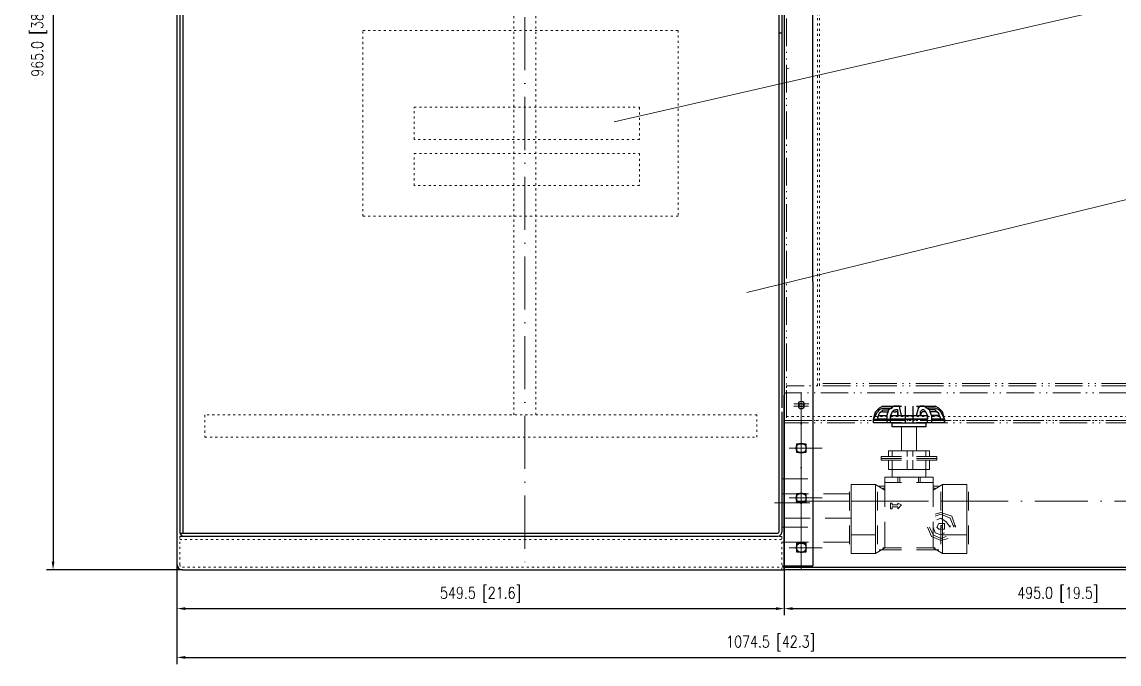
# Model space of a CAD drawing. Header units: millimetres. Extents: x 13152 to 35014, y -6229 to -226.
# Drawn here: x 21952 to 22945, y -2315 to -1734 of the extents above; entities that cross this region are included whole.
import ezdxf

# ---------------------------------------------------------------- set-up
doc = ezdxf.new("R2010")
doc.units = ezdxf.units.MM
doc.header["$LTSCALE"] = 4
for name, pattern in [('5 双点画线', [10.5, 6.25, -1.25, 0.25, -1.25, 0.25, -1.25]), ('ACAD_ISO02W100', [15, 12, -3]), ('ACAD_ISO03W100', [1.18, 0.47, -0.71]), ('ACAD_ISO10W100', [18, 12, -3, 0, -3])]:
    doc.linetypes.add(name, pattern=pattern)
doc.layers.add('标注、文本', color=3, linetype='Continuous', lineweight=25)
doc.layers.add('铁心', color=3, linetype='Continuous', lineweight=0)
doc.styles.add('TH_GBDIM', font='romans.shx', dxfattribs={"width": 0.8, "bigfont": 'gbcbig.shx'})
doc.dimstyles.new('TH_GBDIM1', dxfattribs={"dimscale": 3, "dimtxt": 3.5, "dimasz": 2.5, "dimexe": 2, "dimexo": 0, "dimgap": 1.5, "dimtad": 1, "dimdec": 1, "dimzin": 0, "dimdsep": 46, "dimtxsty": 'TH_GBDIM', "dimcen": 2.5, "dimclrd": 3, "dimclre": 256, "dimclrt": 2, "dimadec": 0, "dimazin": 0, "dimtfac": 0.714286, "dimtdec": 1, "dimtmove": 0, "dimatfit": 3, "dimfxl": 1, "dimtzin": 0, "dimlwd": -1, "dimlwe": -1, "dimarcsym": 0})

# ---------------------------------------------------------------- blocks, each defined once
blk = doc.blocks.new('*D237')
at = {"layer": 'Defpoints', "color": 0, "transparency": 16777216}
for p in [(22097.57, -1264.63), (21980.5, -2229.64), (22097.57, -2229.64)]:
    blk.add_point(p, dxfattribs=at)
at = {"layer": '标注、文本', "transparency": 16777216}
for p, q in [((22097.57, -1264.63), (21974.5, -1264.63)), ((22097.57, -2229.64), (21974.5, -2229.64))]:
    blk.add_line(p, q, dxfattribs=at)
at = {"layer": '标注、文本', "color": 3, "transparency": 16777216}
blk.add_line((21980.5, -1272.13), (21980.5, -2222.14), dxfattribs=at)
for points in [[(21979.25, -1272.13), (21981.75, -1272.13), (21980.5, -1264.63)], [(21979.25, -2222.14), (21981.75, -2222.14), (21980.5, -2229.64)]]:
    blk.add_solid(points, dxfattribs=at)
at = {"layer": '标注、文本', "color": 2, "transparency": 16777216, "insert": (21968, -1747.14), "char_height": 10.5, "attachment_point": 5, "rotation": 90, "style": 'TH_GBDIM'}
blk.add_mtext('965.0 [38.0]', dxfattribs=at)
blk = doc.blocks.new('*D249')
at = {"layer": 'Defpoints', "color": 0, "transparency": 16777216}
for p in [(22092.57, -2224.64), (22642.07, -2224.64), (22642.07, -2264.73)]:
    blk.add_point(p, dxfattribs=at)
at = {"layer": '标注、文本', "transparency": 16777216}
for p, q in [((22092.57, -2224.64), (22092.57, -2270.73)), ((22642.07, -2224.64), (22642.07, -2270.73))]:
    blk.add_line(p, q, dxfattribs=at)
at = {"layer": '标注、文本', "color": 3, "transparency": 16777216}
blk.add_line((22100.07, -2264.73), (22634.57, -2264.73), dxfattribs=at)
for points in [[(22100.07, -2263.48), (22100.07, -2265.98), (22092.57, -2264.73)], [(22634.57, -2263.48), (22634.57, -2265.98), (22642.07, -2264.73)]]:
    blk.add_solid(points, dxfattribs=at)
at = {"layer": '标注、文本', "color": 2, "transparency": 16777216, "insert": (22367.32, -2252.23), "char_height": 10.5, "attachment_point": 5, "style": 'TH_GBDIM'}
blk.add_mtext('549.5 [21.6]', dxfattribs=at)
blk = doc.blocks.new('*D250')
at = {"layer": 'Defpoints', "color": 0, "transparency": 16777216}
for p in [(22642.07, -2227.64), (23137.07, -2225.64), (23137.07, -2264.73)]:
    blk.add_point(p, dxfattribs=at)
at = {"layer": '标注、文本', "transparency": 16777216}
for p, q in [((22642.07, -2227.64), (22642.07, -2270.73)), ((23137.07, -2225.64), (23137.07, -2270.73))]:
    blk.add_line(p, q, dxfattribs=at)
at = {"layer": '标注、文本', "color": 3, "transparency": 16777216}
blk.add_line((22649.57, -2264.73), (23129.57, -2264.73), dxfattribs=at)
for points in [[(22649.57, -2263.48), (22649.57, -2265.98), (22642.07, -2264.73)], [(23129.57, -2263.48), (23129.57, -2265.98), (23137.07, -2264.73)]]:
    blk.add_solid(points, dxfattribs=at)
at = {"layer": '标注、文本', "color": 2, "transparency": 16777216, "insert": (22889.57, -2252.23), "char_height": 10.5, "attachment_point": 5, "style": 'TH_GBDIM'}
blk.add_mtext('495.0 [19.5]', dxfattribs=at)
blk = doc.blocks.new('*D251')
at = {"layer": 'Defpoints', "color": 0, "transparency": 16777216}
for p in [(23167.07, -2094.64), (22092.57, -2224.64), (23167.07, -2308.85)]:
    blk.add_point(p, dxfattribs=at)
at = {"layer": '标注、文本', "transparency": 16777216}
for p, q in [((23167.07, -2094.64), (23167.07, -2314.85)), ((22092.57, -2224.64), (22092.57, -2314.85))]:
    blk.add_line(p, q, dxfattribs=at)
at = {"layer": '标注、文本', "color": 3, "transparency": 16777216}
blk.add_line((22100.07, -2308.85), (23159.57, -2308.85), dxfattribs=at)
for points in [[(22100.07, -2307.6), (22100.07, -2310.1), (22092.57, -2308.85)], [(23159.57, -2307.6), (23159.57, -2310.1), (23167.07, -2308.85)]]:
    blk.add_solid(points, dxfattribs=at)
at = {"layer": '标注、文本', "color": 2, "transparency": 16777216, "insert": (22629.82, -2296.35), "char_height": 10.5, "attachment_point": 5, "style": 'TH_GBDIM'}
blk.add_mtext('1074.5 [42.3]', dxfattribs=at)

msp = doc.modelspace()

# ---------------------------------------------------------------- linework, layer by layer
at = {"color": 7, "linetype": 'ACAD_ISO02W100', "lineweight": 30}
for points in [[(22731.4, -2081.67), (22728.03, -2083.36), (22724.66, -2086.73)], [(22731.4, -2083.36), (22728.03, -2085.04), (22726.35, -2086.73)], [(22746.57, -2081.67), (22741.51, -2081.67), (22736.46, -2085.04), (22734.77, -2090.1)], [(22748.26, -2090.1), (22746.57, -2083.36), (22746.57, -2081.67)], [(22761.74, -2090.1), (22763.42, -2083.36), (22765.11, -2081.67)], [(22761.74, -2081.67), (22778.59, -2081.67)], [(22775.22, -2090.1), (22773.54, -2085.04), (22768.48, -2081.67)], [(22785.34, -2086.73), (22781.96, -2083.36), (22778.59, -2081.67)], [(22783.65, -2086.73), (22781.96, -2085.04), (22778.59, -2083.36)], [(22748.26, -2096.84), (22722.97, -2096.84), (22722.97, -2093.47)], [(22748.26, -2096.84), (22722.97, -2096.84), (22722.97, -2093.47), (22734.77, -2093.47)], [(22731.4, -2085.04), (22729.72, -2086.73), (22728.03, -2088.41)], [(22731.4, -2086.73), (22729.72, -2086.73), (22728.03, -2088.41)], [(22741.51, -2085.04), (22739.83, -2086.73), (22738.14, -2090.1)], [(22741.51, -2086.73), (22739.83, -2086.73), (22738.14, -2090.1)], [(22738.14, -2096.84), (22738.14, -2090.1), (22738.14, -2093.47)], [(22738.14, -2093.47), (22771.85, -2093.47)], [(22744.89, -2090.1), (22744.89, -2086.73), (22744.89, -2085.04), (22743.2, -2085.04)], [(22744.89, -2086.73), (22743.2, -2086.73)], [(22744.89, -2086.73), (22744.89, -2090.1)], [(22787.02, -2093.47), (22787.02, -2096.84), (22761.74, -2096.84)], [(22775.22, -2093.47), (22787.02, -2093.47), (22787.02, -2096.84), (22761.74, -2096.84)], [(22766.8, -2085.04), (22765.11, -2086.73)], [(22765.11, -2090.1), (22766.8, -2086.73)], [(22771.85, -2090.1), (22770.17, -2086.73), (22768.48, -2085.04)], [(22771.85, -2090.1), (22770.17, -2086.73), (22768.48, -2086.73)], [(22771.85, -2096.84), (22771.85, -2090.1), (22771.85, -2093.47)], [(22781.96, -2088.41), (22780.28, -2086.73), (22778.59, -2085.04)], [(22781.96, -2088.41), (22780.28, -2086.73), (22778.59, -2086.73)]]:
    msp.add_lwpolyline(points, dxfattribs=at)
msp.add_lwpolyline([(22770.17, -2096.84), (22770.17, -2100.21), (22739.83, -2100.21), (22739.83, -2096.84)], close=True, dxfattribs=at)
at = {"color": 2, "linetype": 'ACAD_ISO02W100', "lineweight": 13}
for points in [[(22761.74, -2100.21), (22761.74, -2122.12), (22748.26, -2122.12), (22748.26, -2100.21)], [(22770.17, -2138.97), (22770.17, -2145.72), (22739.83, -2145.72), (22739.83, -2138.97)], [(22787.02, -2191.22), (22787.02, -2187.85), (22783.65, -2187.85), (22781.96, -2187.85), (22780.28, -2191.22), (22781.96, -2192.91), (22783.65, -2192.91), (22787.02, -2192.91)], [(22785.34, -2191.22), (22785.34, -2189.54), (22783.65, -2189.54), (22783.65, -2191.22)]]:
    msp.add_lwpolyline(points, close=True, dxfattribs=at)
for points in [[(22736.46, -2127.18), (22736.46, -2122.12), (22773.54, -2122.12), (22773.54, -2127.18)], [(22748.26, -2128.86), (22729.72, -2128.86), (22729.72, -2127.18), (22748.26, -2127.18)], [(22748.26, -2130.55), (22729.72, -2130.55), (22729.72, -2128.86), (22748.26, -2128.86)], [(22773.54, -2130.55), (22773.54, -2138.97), (22736.46, -2138.97), (22736.46, -2130.55)], [(22780.28, -2127.18), (22780.28, -2128.86), (22761.74, -2128.86)], [(22761.74, -2127.18), (22780.28, -2127.18)], [(22780.28, -2128.86), (22780.28, -2130.55), (22761.74, -2130.55)], [(22761.74, -2128.86), (22780.28, -2128.86)], [(22639.82, -2147.23), (22663.42, -2147.23)], [(22702.75, -2152.46), (22702.75, -2167.63), (22702.75, -2197.96), (22702.75, -2214.82)], [(22724.66, -2152.46), (22724.66, -2167.63), (22724.66, -2197.96), (22724.66, -2214.82)], [(22748.26, -2150.77), (22733.09, -2150.77), (22733.09, -2145.72), (22748.26, -2145.72)], [(22733.09, -2150.77), (22733.09, -2172.68)], [(22776.91, -2145.72), (22776.91, -2150.77), (22761.74, -2150.77)], [(22761.74, -2145.72), (22776.91, -2145.72)], [(22776.91, -2150.77), (22776.91, -2172.68)], [(22807.25, -2152.46), (22807.25, -2167.63), (22785.34, -2167.63)], [(22785.34, -2152.46), (22785.34, -2167.63), (22785.34, -2197.96), (22785.34, -2214.82)], [(22807.25, -2152.46), (22807.25, -2167.63), (22807.25, -2197.96), (22807.25, -2214.82)], [(22640.39, -2160.89), (22663.99, -2160.89)], [(22677.47, -2160.89), (22701.06, -2160.89)], [(22701.06, -2176.05), (22701.06, -2159.2)], [(22808.93, -2176.05), (22808.93, -2159.2)], [(22641.51, -2169.14), (22665.1, -2169.14)], [(22738.14, -2169.31), (22739.83, -2169.31), (22739.83, -2171)], [(22738.14, -2169.31), (22738.14, -2171)], [(22738.14, -2174.37), (22739.83, -2174.37), (22739.83, -2172.68)], [(22744.89, -2174.37), (22744.89, -2172.68), (22739.83, -2172.68)], [(22744.89, -2169.31), (22748.26, -2171), (22744.89, -2174.37)], [(22744.89, -2169.31), (22744.89, -2171)], [(22642.07, -2182.8), (22665.67, -2182.8)], [(22679.15, -2182.8), (22702.75, -2182.8)], [(22797.13, -2191.22), (22793.76, -2181.11), (22783.65, -2177.74), (22778.59, -2179.43)], [(22795.45, -2191.22), (22792.08, -2182.8), (22783.65, -2179.43), (22778.59, -2181.11)], [(22792.08, -2191.22), (22788.71, -2186.17), (22783.65, -2182.8), (22780.28, -2184.48)], [(22639.82, -2191.05), (22663.42, -2191.05)], [(22726.35, -2189.54), (22726.35, -2206.39)], [(22733.09, -2186.17), (22733.09, -2209.76)], [(22771.85, -2191.22), (22775.22, -2199.65), (22783.65, -2203.02), (22790.39, -2201.34)], [(22773.54, -2191.22), (22776.91, -2197.96), (22783.65, -2201.34), (22788.71, -2199.65)], [(22776.91, -2186.17), (22776.91, -2209.76), (22785.34, -2214.82)], [(22776.91, -2191.22), (22778.59, -2196.28), (22783.65, -2197.96), (22787.02, -2196.28)], [(22783.65, -2189.54), (22783.65, -2206.39)], [(22795.45, -2191.22), (22795.45, -2189.54)], [(22797.13, -2191.22), (22797.13, -2189.54)], [(22807.25, -2197.96), (22785.34, -2197.96)], [(22640.39, -2204.71), (22663.99, -2204.71)], [(22677.47, -2204.71), (22701.06, -2204.71)], [(22728.03, -2211.45), (22748.26, -2211.45)], [(22731.4, -2209.76), (22748.26, -2209.76)], [(22761.74, -2209.76), (22776.91, -2209.76)], [(22761.74, -2209.76), (22778.59, -2209.76)], [(22761.74, -2211.45), (22781.96, -2211.45)]]:
    msp.add_lwpolyline(points, dxfattribs=at)
at = {"color": 7, "linetype": 'ACAD_ISO02W100', "lineweight": 30}
for points in [[(22731.4, -2081.67), (22731.4, -2081.67), (22748.26, -2081.67), (22748.26, -2081.67)], [(22731.4, -2083.36), (22731.4, -2083.36), (22739.83, -2083.36), (22739.83, -2083.36)], [(22751.63, -2081.67), (22751.63, -2081.67), (22751.63, -2096.84), (22751.63, -2096.84)], [(22758.37, -2081.67), (22758.37, -2081.67), (22758.37, -2096.84), (22758.37, -2096.84)], [(22763.42, -2083.36), (22763.42, -2083.36), (22763.42, -2081.67), (22763.42, -2081.67)], [(22768.48, -2081.67), (22768.48, -2081.67), (22765.11, -2081.67), (22765.11, -2081.67)], [(22778.59, -2083.36), (22778.59, -2083.36), (22770.17, -2083.36), (22770.17, -2083.36)], [(22722.97, -2093.47), (22722.97, -2093.47), (22726.35, -2086.73), (22726.35, -2086.73)], [(22726.35, -2093.47), (22726.35, -2093.47), (22728.03, -2088.41), (22728.03, -2088.41)], [(22726.35, -2093.47), (22726.35, -2093.47), (22728.03, -2088.41), (22728.03, -2088.41)], [(22734.77, -2093.47), (22734.77, -2093.47), (22726.35, -2093.47), (22726.35, -2093.47)], [(22728.03, -2090.1), (22728.03, -2090.1), (22734.77, -2090.1), (22734.77, -2090.1)], [(22731.4, -2085.04), (22731.4, -2085.04), (22736.46, -2085.04), (22736.46, -2085.04)], [(22731.4, -2086.73), (22731.4, -2086.73), (22736.46, -2086.73), (22736.46, -2086.73)], [(22734.77, -2090.1), (22734.77, -2090.1), (22734.77, -2096.84), (22734.77, -2096.84)], [(22734.77, -2093.47), (22734.77, -2093.47), (22738.14, -2093.47), (22738.14, -2093.47)], [(22738.14, -2090.1), (22738.14, -2090.1), (22771.85, -2090.1), (22771.85, -2090.1)], [(22771.85, -2093.47), (22771.85, -2093.47), (22738.14, -2093.47), (22738.14, -2093.47)], [(22741.51, -2085.04), (22741.51, -2085.04), (22743.2, -2085.04), (22743.2, -2085.04)], [(22741.51, -2086.73), (22741.51, -2086.73), (22743.2, -2086.73), (22743.2, -2086.73)], [(22765.11, -2086.73), (22765.11, -2086.73), (22765.11, -2090.1), (22765.11, -2090.1)], [(22768.48, -2085.04), (22768.48, -2085.04), (22766.8, -2085.04), (22766.8, -2085.04)], [(22768.48, -2086.73), (22768.48, -2086.73), (22766.8, -2086.73), (22766.8, -2086.73)], [(22778.59, -2085.04), (22778.59, -2085.04), (22773.54, -2085.04), (22773.54, -2085.04)], [(22778.59, -2086.73), (22778.59, -2086.73), (22773.54, -2086.73), (22773.54, -2086.73)], [(22775.22, -2090.1), (22775.22, -2090.1), (22781.96, -2090.1), (22781.96, -2090.1)], [(22781.96, -2090.1), (22781.96, -2090.1), (22775.22, -2090.1), (22775.22, -2090.1)], [(22775.22, -2090.1), (22775.22, -2090.1), (22775.22, -2096.84), (22775.22, -2096.84)], [(22787.02, -2093.47), (22787.02, -2093.47), (22775.22, -2093.47), (22775.22, -2093.47)], [(22775.22, -2093.47), (22775.22, -2093.47), (22783.65, -2093.47), (22783.65, -2093.47)], [(22783.65, -2093.47), (22783.65, -2093.47), (22781.96, -2088.41), (22781.96, -2088.41)], [(22783.65, -2093.47), (22783.65, -2093.47), (22781.96, -2088.41), (22781.96, -2088.41)], [(22787.02, -2093.47), (22787.02, -2093.47), (22783.65, -2086.73), (22783.65, -2086.73)], [(22787.02, -2093.47), (22787.02, -2093.47), (22785.34, -2086.73), (22785.34, -2086.73)], [(22787.02, -2096.84), (22787.02, -2096.84), (22787.02, -2093.47), (22787.02, -2093.47)]]:
    msp.add_open_spline(points, degree=3, dxfattribs=at)
at = {"color": 2, "linetype": 'ACAD_ISO02W100', "lineweight": 13}
for points in [[(22739.83, -2122.12), (22739.83, -2122.12), (22739.83, -2127.18), (22739.83, -2127.18)], [(22753.31, -2122.12), (22753.31, -2122.12), (22753.31, -2127.18), (22753.31, -2127.18)], [(22758.37, -2122.12), (22758.37, -2122.12), (22758.37, -2127.18), (22758.37, -2127.18)], [(22770.17, -2122.12), (22770.17, -2122.12), (22770.17, -2127.18), (22770.17, -2127.18)], [(22739.83, -2130.55), (22739.83, -2130.55), (22739.83, -2138.97), (22739.83, -2138.97)], [(22753.31, -2130.55), (22753.31, -2130.55), (22753.31, -2138.97), (22753.31, -2138.97)], [(22758.37, -2130.55), (22758.37, -2130.55), (22758.37, -2138.97), (22758.37, -2138.97)], [(22770.17, -2130.55), (22770.17, -2130.55), (22770.17, -2138.97), (22770.17, -2138.97)], [(22702.75, -2152.46), (22702.75, -2152.46), (22712.86, -2152.46), (22712.86, -2152.46)], [(22702.75, -2167.63), (22702.75, -2167.63), (22702.75, -2152.46), (22702.75, -2152.46)], [(22712.86, -2152.46), (22712.86, -2152.46), (22724.66, -2152.46), (22724.66, -2152.46)], [(22724.66, -2152.46), (22724.66, -2152.46), (22733.09, -2157.51), (22733.09, -2157.51)], [(22744.89, -2145.72), (22744.89, -2145.72), (22744.89, -2150.77), (22744.89, -2150.77)], [(22746.57, -2145.72), (22746.57, -2145.72), (22746.57, -2150.77), (22746.57, -2150.77)], [(22763.42, -2145.72), (22763.42, -2145.72), (22763.42, -2150.77), (22763.42, -2150.77)], [(22765.11, -2145.72), (22765.11, -2145.72), (22765.11, -2150.77), (22765.11, -2150.77)], [(22785.34, -2152.46), (22785.34, -2152.46), (22776.91, -2157.51), (22776.91, -2157.51)], [(22807.25, -2152.46), (22807.25, -2152.46), (22785.34, -2152.46), (22785.34, -2152.46)], [(22726.35, -2159.2), (22726.35, -2159.2), (22726.35, -2176.05), (22726.35, -2176.05)], [(22728.03, -2154.14), (22728.03, -2154.14), (22733.09, -2154.14), (22733.09, -2154.14)], [(22731.4, -2155.83), (22731.4, -2155.83), (22733.09, -2155.83), (22733.09, -2155.83)], [(22776.91, -2154.14), (22776.91, -2154.14), (22781.96, -2154.14), (22781.96, -2154.14)], [(22776.91, -2155.83), (22776.91, -2155.83), (22778.59, -2155.83), (22778.59, -2155.83)], [(22783.65, -2159.2), (22783.65, -2159.2), (22783.65, -2176.05), (22783.65, -2176.05)], [(22702.75, -2167.63), (22702.75, -2167.63), (22712.86, -2167.63), (22712.86, -2167.63)], [(22712.86, -2167.63), (22712.86, -2167.63), (22724.66, -2167.63), (22724.66, -2167.63)], [(22738.14, -2174.37), (22738.14, -2174.37), (22738.14, -2171), (22738.14, -2171)], [(22739.83, -2171), (22739.83, -2171), (22744.89, -2171), (22744.89, -2171)], [(22701.06, -2206.39), (22701.06, -2206.39), (22701.06, -2189.54), (22701.06, -2189.54)], [(22792.08, -2191.22), (22792.08, -2191.22), (22792.08, -2189.54), (22792.08, -2189.54)], [(22808.93, -2206.39), (22808.93, -2206.39), (22808.93, -2189.54), (22808.93, -2189.54)], [(22702.75, -2197.96), (22702.75, -2197.96), (22712.86, -2197.96), (22712.86, -2197.96)], [(22712.86, -2197.96), (22712.86, -2197.96), (22724.66, -2197.96), (22724.66, -2197.96)], [(22724.66, -2214.82), (22724.66, -2214.82), (22733.09, -2209.76), (22733.09, -2209.76)], [(22733.09, -2209.76), (22733.09, -2209.76), (22748.26, -2209.76), (22748.26, -2209.76)], [(22711.18, -2214.82), (22711.18, -2214.82), (22702.75, -2214.82), (22702.75, -2214.82)], [(22724.66, -2214.82), (22724.66, -2214.82), (22711.18, -2214.82), (22711.18, -2214.82)], [(22785.34, -2214.82), (22785.34, -2214.82), (22807.25, -2214.82), (22807.25, -2214.82)]]:
    msp.add_open_spline(points, degree=3, dxfattribs=at)
at = {"layer": '标注、文本', "color": 1, "linetype": 'ACAD_ISO10W100', "lineweight": 18}
for p, q in [((22407.32, -1225.26), (22407.32, -2229.64)), ((22657.49, -2229.64), (22657.49, -2069.64)), ((22664.24, -2079.64), (22650.74, -2079.64)), ((22650.91, -2081.64), (22663.97, -2081.64)), ((22657.44, -2077.49), (22657.5, -2222.87)), ((22676.41, -2119.64), (22646.58, -2119.64)), ((22649.94, -2119.64), (22664.98, -2119.64)), ((22657.49, -2123.64), (22657.49, -2115.64)), ((22657.49, -2168.64), (22657.49, -2160.64)), ((22641.5, -2169.14), (22633.14, -2169.14)), ((23133.07, -2167.64), (22642.07, -2167.64)), ((22676.41, -2164.64), (22646.58, -2164.64)), ((22649.94, -2164.64), (22664.98, -2164.64)), ((22676.41, -2209.64), (22646.58, -2209.64)), ((22649.98, -2209.64), (22664.99, -2209.64)), ((22657.49, -2213.64), (22657.49, -2205.64))]:
    msp.add_line(p, q, dxfattribs=at)
at = {"layer": '标注、文本'}
for p, q in [((22092.57, -1269.63), (22092.57, -2224.64)), ((22095.32, -1268.54), (22095.32, -2195.64)), ((22097.82, -1267.13), (22097.82, -2195.64)), ((22637.32, -1267.13), (22637.32, -2086.65)), ((22642.07, -1268.63), (22642.07, -2226.14)), ((22640.13, -1278.36), (22639.82, -2083.29)), ((22667.24, -1317.13), (22668, -2226.14)), ((22637.25, -1744.14), (22639.82, -1744.14)), ((22642.07, -2229.64), (22642.07, -2071.64)), ((22637.32, -2086.65), (22637.32, -2195.64)), ((22639.82, -2086.65), (22639.82, -2195.64)), ((22653.49, -2123.64), (22653.49, -2115.64)), ((22653.49, -2115.64), (22661.49, -2115.64)), ((22661.49, -2123.64), (22653.49, -2123.64)), ((22661.49, -2115.64), (22661.49, -2123.64)), ((22653.49, -2168.64), (22653.49, -2160.64)), ((22653.49, -2160.64), (22661.49, -2160.64)), ((22661.49, -2160.64), (22661.49, -2168.64)), ((22661.49, -2168.64), (22653.49, -2168.64)), ((22095.07, -2196.64), (22636.32, -2196.64)), ((22095.07, -2199.14), (22636.32, -2199.14)), ((22653.49, -2213.64), (22653.49, -2205.64)), ((22653.49, -2205.64), (22661.49, -2205.64)), ((22661.49, -2213.64), (22653.49, -2213.64)), ((22661.49, -2205.64), (22661.49, -2213.64)), ((22097.57, -2229.64), (22642.07, -2229.64)), ((22640.07, -2226.14), (22668, -2226.14)), ((22642.07, -2226.14), (22642.07, -2229.64)), ((23133.07, -2227.64), (22642.07, -2227.64)), ((23133.07, -2229.64), (22642.07, -2229.64))]:
    msp.add_line(p, q, dxfattribs=at)
at = {"layer": '标注、文本', "color": 2, "linetype": 'ACAD_ISO03W100', "lineweight": 18}
for p, q in [((22095.07, -1269.63), (22095.07, -2224.64)), ((22672.07, -2063.14), (22672.07, -1317.13)), ((22674.07, -2063.14), (22674.07, -1317.13)), ((22397.32, -1412.63), (22397.32, -2089.62)), ((22417.32, -1412.63), (22417.32, -2089.62)), ((22644.69, -1776.37), (22647.13, -1775.81)), ((22644.07, -2063.14), (22644.07, -2091.14)), ((22117.82, -2089.62), (22117.82, -2109.62)), ((22617.32, -2089.62), (22117.82, -2089.62)), ((22617.32, -2109.62), (22617.32, -2089.62)), ((22644.07, -2091.14), (23164.07, -2091.14)), ((22117.82, -2109.62), (22617.32, -2109.62)), ((22095.07, -2199.64), (22639.82, -2199.64)), ((22095.07, -2202.14), (22639.82, -2202.14)), ((22639.82, -2199.64), (22639.82, -2229.64)), ((22097.57, -2227.14), (22642.07, -2227.14)), ((22097.57, -2227.14), (22639.82, -2227.14)), ((22097.57, -2229.64), (22639.82, -2229.64))]:
    msp.add_line(p, q, dxfattribs=at)
at = {"layer": '标注、文本', "color": 6, "linetype": '5 双点画线', "lineweight": 13}
for p, q in [((22642.07, -1268.63), (22642.07, -2094.64)), ((22644.07, -1269.13), (22644.07, -2094.64)), ((23164.07, -2063.14), (22644.07, -2063.14)), ((23164.07, -2061.14), (22674.07, -2061.14)), ((23120.07, -2069.64), (22644.07, -2069.64)), ((22642.07, -2094.64), (23169.07, -2094.64)), ((23126.07, -2094.64), (22642.07, -2094.64)), ((23126.07, -2096.64), (22642.07, -2096.64)), ((23128.07, -2094.64), (22644.07, -2094.64))]:
    msp.add_line(p, q, dxfattribs=at)
at = {"layer": '标注、文本', "color": 2, "linetype": 'ACAD_ISO03W100', "lineweight": 18}
for points in [[(22260.87, -1741.82), (22546.04, -1741.82), (22546.04, -1909.99), (22260.87, -1909.99)], [(22307.21, -1811.43), (22511.05, -1811.43), (22511.05, -1840.44), (22307.21, -1840.44)], [(22307.21, -1853.18), (22511.05, -1853.18), (22511.05, -1882.19), (22307.21, -1882.19)]]:
    msp.add_lwpolyline(points, close=True, dxfattribs=at)
at = {"layer": '标注、文本'}
for centre, radius in [((22657.44, -2081.64), 2.5), ((22657.49, -2079.64), 2.5), ((22657.46, -2119.64), 4.5), ((22657.46, -2164.64), 4.5), ((22657.49, -2209.64), 4.5)]:
    msp.add_circle(centre, radius, dxfattribs=at)
at = {"layer": '标注、文本', "color": 6, "linetype": '5 双点画线', "lineweight": 13}
msp.add_arc((22644.07, -2071.64), 2, 90, 180, dxfattribs=at)
at = {"layer": '标注、文本'}
for centre, radius, start, end in [((22098.82, -2195.64), 3.5, 180, 270), ((22098.82, -2195.64), 1, 180, 270), ((22636.32, -2195.64), 3.5, 270, 0), ((22636.32, -2195.64), 1, 270, 0), ((22097.57, -2224.64), 5, 180, 270)]:
    msp.add_arc(centre, radius, start, end, dxfattribs=at)
at = {"layer": '标注、文本', "color": 2, "linetype": 'ACAD_ISO03W100', "lineweight": 18}
msp.add_arc((22097.57, -2224.64), 2.5, 180, 270, dxfattribs=at)
at = {"layer": '标注、文本', "color": 7, "lineweight": 30}
msp.add_open_spline([(22722.97, -2093.47), (22722.97, -2093.47), (22724.66, -2086.73), (22724.66, -2086.73)], degree=3, dxfattribs=at)
at = {"layer": '铁心', "lineweight": 13}
for points in [[(22488.07, -1824.51), (23375.67, -1621.36), (23375.67, -1621.36)], [(22608.37, -1978.76), (23375.67, -1791.13), (23375.67, -1791.13)]]:
    msp.add_lwpolyline(points, dxfattribs=at)

# ---------------------------------------------------------------- dimensions: what is measured, and where the dimension line sits
at = {"layer": '标注、文本'}
dim = msp.add_linear_dim(base=(21980.5, -2229.64), p1=(22097.57, -1264.63), p2=(22097.57, -2229.64), angle=90, dimstyle='TH_GBDIM1', dxfattribs=at)
dim.commit()
dim.dimension.update_dxf_attribs({"geometry": '*D237', "text_midpoint": (21968, -1747.14)})
for base, p1, p2, picture, middle in [((23167.07, -2308.85), (22092.57, -2224.64), (23167.07, -2094.64), '*D251', (22629.82, -2296.35)), ((22642.07, -2264.73), (22092.57, -2224.64), (22642.07, -2224.64), '*D249', (22367.32, -2252.23)), ((23137.07, -2264.73), (22642.07, -2227.64), (23137.07, -2225.64), '*D250', (22889.57, -2252.23))]:
    dim = msp.add_linear_dim(base=base, p1=p1, p2=p2, dimstyle='TH_GBDIM1', dxfattribs=at)
    dim.commit()
    dim.dimension.update_dxf_attribs({"geometry": picture, "text_midpoint": middle})

doc.saveas('drawing.dxf')
